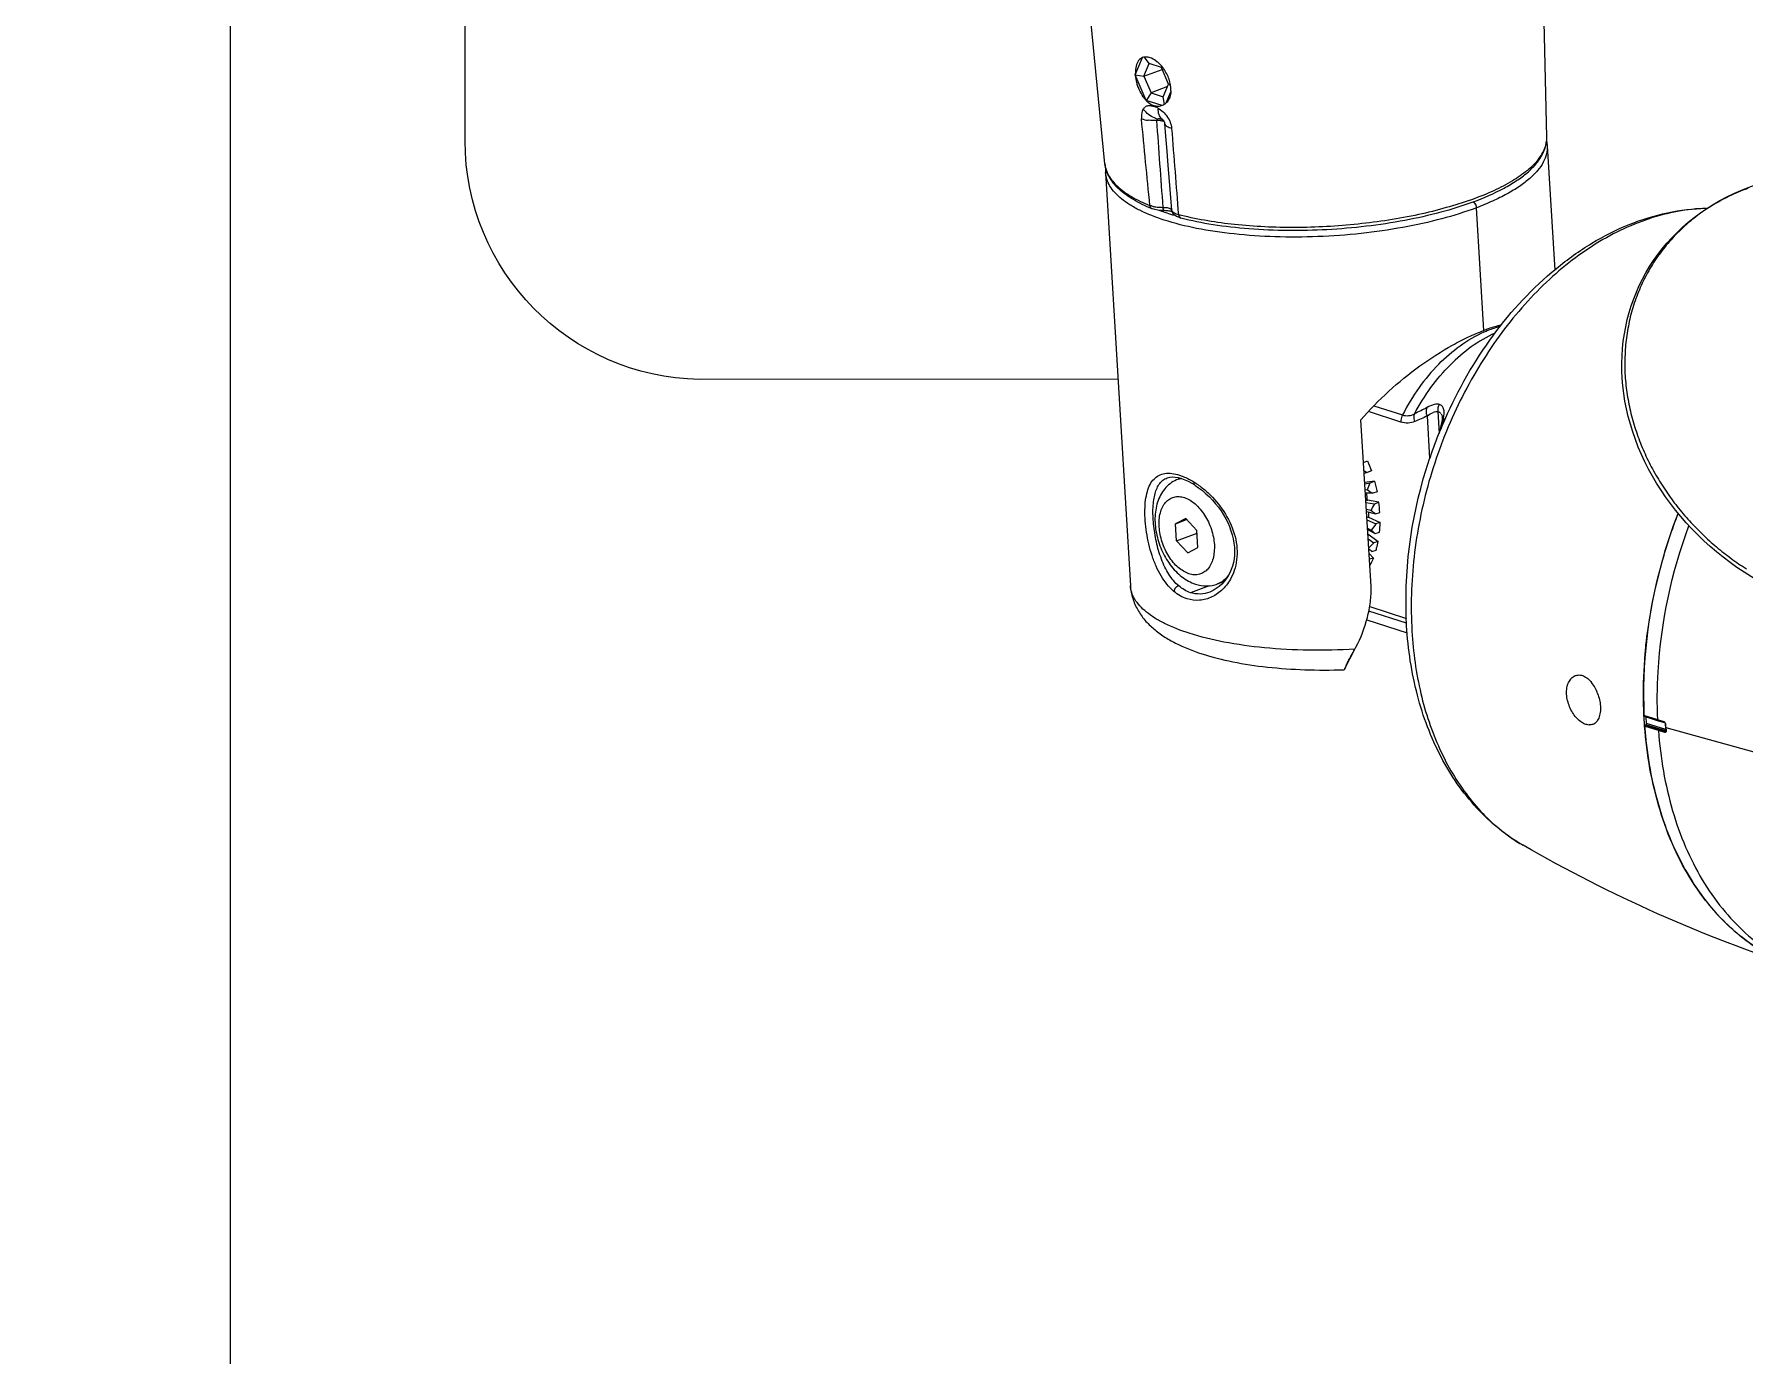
# Model space of a CAD drawing. Header units: millimetres. Extents: x 7106 to 73427, y -466 to 50348.
# Drawn here: x 26773 to 30515, y 5521 to 8413 of the extents above; entities that cross this region are included whole.
import ezdxf

# ---------------------------------------------------------------- set-up
doc = ezdxf.new("R2010")
doc.units = ezdxf.units.MM
doc.linetypes.add('PDF_IMPORT', pattern=[1, 0.8, -0.2])
doc.layers.add('CCTV', color=7, linetype='Continuous')
doc.layers.add('Cotas', color=1, linetype='Continuous')

# ---------------------------------------------------------------- blocks, each defined once
blk = doc.blocks.new('IB9389-HM EHM OK')
at = {"color": 1}
blk.add_wipeout([(153.9, 404.8), (156, 426.1), (156.4, 430.6), (156.4, 437), (154.9, 444), (151.7, 451.6), (136.8, 469.7), (121.5, 481.3), (94.6, 496.2), (65.6, 507.9), (33.5, 517.9), (-11.5, 528.2), (-52.5, 534.7), (-84.1, 538), (-107, 539.5), (-153, 540.5), (-202, 538.3), (-252.7, 531.9), (-297.2, 521.2), (-319.5, 513.1), (-338.5, 503.6), (-357, 489.7), (-367.7, 474.4), (-370.1, 464.5), (-370.4, 457.5), (-371.3, 416), (-371.4, 406.7), (-370.2, 399.2), (-366.6, 389.2), (-361.6, 380.8), (-345.8, 363.9), (-311, 341.9), (-286.3, 331.1), (-254.9, 320.6), (-255, 316.5), (-255.3, 302.5), (-258, 185.5), (-258.8, 150), (-261.2, 106), (-263.7, 66), (-267.7, 69.2), (-288.8, 83.5), (-314.4, 95.4), (-331.8, 100.4), (-346.5, 102.4), (-356, 103), (-371.7, 111.6), (-398.1, 120.2), (-407.2, 122.9), (-435, 125.1), (-460, 123.1), (-487.2, 116.5), (-500.4, 111.5), (-1226.3, -124.6), (-1242.2, -129), (-1265.5, -141.1), (-1278.7, -152.6), (-1285.5, -160.4), (-1295.3, -174.6), (-1301, -185.8), (-1302.7, -190.3), (-1303.2, -195.2), (-1302.5, -198.2), (-1301.7, -200.5), (-1296.3, -202.9), (-1288.2, -205.6), (-1285.4, -206.8), (-1276.1, -205.6), (-1243.7, -198.8), (-1211.7, -192.1), (-1192.6, -188.1), (-1187.2, -187), (-1191.6, -196.5), (-1199, -216.9), (-1203.6, -235), (-1206.5, -251.7), (-1208.7, -285.9), (-1206, -324.7), (-1198.9, -360.3), (-1185.8, -399.2), (-1170.3, -431.4), (-1155.9, -454.6), (-1127.3, -489.3), (-1095.1, -516.2), (-1060.1, -534.6), (-1027.7, -542.9), (-981.4, -541.1), (-934.4, -525.2), (-753, -466.4), (-647.7, -432.3), (-602.9, -413.1), (-516.8, -386.8), (-423.1, -359.4), (-383.6, -342), (-336.6, -327.6), (-275.7, -298.7), (-223.1, -265.5), (-198.1, -233.7), (-188.7, -214.4), (-180.8, -190.9), (-176.5, -170.1), (-174.6, -153.1), (-166.2, -150.4), (-157, -147.4), (-150.2, -145.3), (-146.9, -155), (-143, -163.1), (-138.3, -171.9), (-136.5, -175.5), (-123.8, -175.7), (-93.1, -174.3), (-59.9, -168.6), (-31.2, -157.5), (-18.9, -148.3), (-14, -142.6), (-9.3, -133.7), (-7.8, -126.9), (-6, -99.4), (-1.6, -27), (2.9, 48), (5.8, 96.2), (9.3, 144.5), (19.1, 244.8), (24.9, 303.7), (37.6, 306), (72, 314.5), (99.9, 324.8), (123.3, 337.8), (141.1, 354.3), (148.3, 366.8), (151.6, 381)], dxfattribs=at)
at = {"layer": 'Cotas', "color": 1, "lineweight": 13}
for points in [[(-214.6, 107, -0.035446), (-233.1, 115.3, -0.02346), (-240.7, 119.8, -0.02895), (-247.1, 124.6, -0.038039), (-252.2, 129.7, -0.048673), (-255.9, 135, -0.06178), (-258.2, 140.4, -0.071839), (-258.9, 146.1), (-254.9, 320.6)], [(5.5, 122.3, 0.098963), (7.9, 130), (24.9, 303.7)], [(-32, 174.1, 0.056716), (-31.5, 171, 0.066244), (-30.4, 168.3, 0.078258), (-28.7, 166.3, 0.088099), (-26.7, 165.1), (-17, 168.3), (-10.5, 183.6), (-14.9, 194.1, -0.07188), (-13.6, 193.4, -0.068409), (-12.5, 192.3)], [(-30.9, 181, -0.078059), (-27.5, 187.5, -0.020525), (-26.4, 189), (-26.3, 188.1)], [(-15.3, 170.4, 0.052656), (-12.8, 174.9, 0.023971), (-11.9, 177.3, 0.020858), (-11.2, 179.8, 0.04987), (-10.6, 184.7)], [(-20.3, 104.5, -0.030803), (-22.2, 104, -0.007383), (-22.8, 103.9, -0.028248), (-26.2, 103.7, -0.008746), (-27.3, 103.6, 0.000796), (-23.5, 156.2, 0.147084), (-23.6, 156.7)], [(-25.5, 156.2, 0.016083), (-26, 156.1, 0.020382), (-26.8, 155.9)], [(-26.6, 165.1, 0.0864), (-24.4, 164.6, 0.079871), (-21.9, 165)], [(-25, 156.2, -0.028433), (-23.5, 156.2, 0.044155), (-18.3, 156.3)], [(-23.9, 157, 0.127837), (-17, 161.1, 0.044735), (-15.3, 163.1, 0.09748), (-16.5, 164.3)], [(-20, 165, 0.057053), (-22, 164.6, 0.035105), (-23.6, 163.9)], [(0.3, 116.4, -0.052854), (-8.1, 110.2, -0.037001), (-19.3, 104.8, 0.000699), (-14.2, 157.2)], [(-253.8, 132.6, 0.053065), (-247.2, 126, 0.037948), (-238.2, 119.7, 0.027993), (-226.9, 113.7, 0.0221), (-213.4, 108.3, 0.018161), (-198.2, 103.5, 0.015264), (-181.5, 99.3, 0.026886), (-145, 93.6, 0.025021), (-106.9, 91.5, 0.027196), (-70.4, 93.3, 0.034829), (-38.3, 98.8, 0.003857), (-36.7, 99.2, -0.000894), (-32.6, 151.3, 0.012569), (-31.7, 151.5, 0.035503), (-30.3, 152.1)], [(-258.7, 143.7, 0.039567), (-259.1, 140.8), (-263.7, 65.8)], [(-259.1, 140.8, 0.073706), (-258.7, 135.9, 0.064116), (-256.8, 130.9, 0.050578), (-253.4, 126, 0.038735), (-248.6, 121.1, 0.030098), (-242.4, 116.3, 0.024275), (-234.9, 111.8, 0.019668), (-226.2, 107.5, 0.016498), (-216.4, 103.4)], [(-231.4, 32.6, -0.025367), (-223.6, 30.3, -0.00733), (-220.9, 29.3), (-216.4, 103.4, 0.024857), (-195.6, 96.8, 0.020362), (-172.1, 91.6, 0.0179), (-146.8, 87.9, 0.017169), (-120.7, 86, 0.017499), (-94.8, 85.9, 0.018975), (-70.1, 87.6, 0.022595), (-47.5, 91, 0.029096), (-27.9, 96, 0.036784), (-13.2, 101.9, 0.024055), (-7.2, 105.2, 0.030931), (-2.2, 108.8, 0.038773), (1.9, 112.6, 0.048239), (4.8, 116.5, 0.057611), (6.7, 120.6, 0.063571), (7.5, 124.8)], [(7.5, 127.5, -0.035442), (7.5, 124.8), (-7.5, -124.8, -0.060477), (-8.9, -132.4, -0.055689), (-12, -139.4, -0.047419), (-16.3, -145.6, -0.039087), (-21.7, -150.9, -0.03193), (-27.8, -155.5, -0.026153), (-34.7, -159.4, -0.039413), (-50.6, -165.9, -0.028721), (-69.3, -170.7, -0.022614), (-90.2, -173.9, -0.019315), (-112.8, -175.5, -0.017622), (-136.5, -175.5)], [(-380.2, 115.1, -0.0119), (-374.5, 112.8, -0.011981), (-369, 110.4, -0.013195), (-363.7, 107.6, -0.013237), (-358.5, 104.6, -0.012973), (-353.6, 101.4, -0.012773), (-348.8, 97.9, -0.013906), (-344.3, 94.3, -0.013964), (-340, 90.4, -0.013968), (-335.9, 86.2, -0.014), (-332, 81.9, -0.012841), (-328.4, 77.4, -0.013568), (-325, 72.8, -0.013069), (-321.9, 67.9, -0.013406), (-319.1, 62.9, -0.012987), (-316.5, 57.8, -0.012182), (-314.3, 52.6, -0.012333), (-312.2, 47.2, -0.012078), (-310.5, 41.7, -0.012111), (-309, 36.2, -0.011923), (-307.9, 30.6, -0.012827), (-307, 24.9, -0.012823), (-306.4, 19.2, -0.012706), (-306.1, 13.4, -0.011775), (-306, 7.7, -0.010853), (-306.2, 1.9, -0.010895), (-306.7, -3.8, -0.010999), (-307.5, -9.5, -0.011153), (-308.5, -15.2, -0.011176), (-309.7, -20.8, -0.010311), (-311.2, -26.4, -0.011425), (-313, -31.9, -0.011145), (-314.9, -37.3, -0.011264), (-317.1, -42.6, -0.010495), (-319.4, -47.8, -0.010531), (-322, -53, -0.009346), (-324.8, -58, -0.008094), (-327.8, -62.9, -0.009343), (-330.9, -67.7, -0.009116), (-334.2, -72.4, -0.008403), (-337.6, -76.9, -0.008423), (-341.2, -81.3, -0.00783), (-345, -85.6, -0.016581), (-352.9, -93.7, -0.007808), (-357.1, -97.7, -0.016845), (-365.8, -104.9, -0.016764), (-374.7, -111.5, -0.008514), (-379.4, -114.6, -0.007511)], [(-32.3, 101.2, -0.012544), (-31.8, 101.3, -0.016208), (-31.5, 101.4, -0.025443), (-30.4, 101.5, -0.008211), (-29.8, 101.6, -0.025468), (-27.8, 101.7), (-27.5, 101.7), (-25.7, 101.8), (-24, 102), (-22.3, 102.3), (-20.8, 102.8), (-20.6, 102.8, 0.004765), (-18.7, 103.6, 0.037086), (-8.1, 109.1, 0.053767), (0.1, 115.3)], [(-214.2, 106.8, 0.022959), (-194.9, 100.7, 0.019027), (-173.3, 95.8, 0.033078), (-126.2, 90.2, 0.033447), (-79.1, 90.7, 0.019417), (-57.4, 93.2, 0.023826), (-37.9, 97.2), (-37.9, 97.2), (-37.7, 97.3), (-36.5, 97.7), (-35.4, 98.1), (-34.5, 98.7, 0.003598), (-31.9, 99.4, 0.008062), (-27.4, 100.9, 0.004189), (-24.8, 101.8)], [(-27.5, 102.3, 0.025116), (-27.4, 102.9, 0.006949), (-27.3, 103.6, 0.015295), (-28.4, 103.6)], [(-186.1, -54.6, 0.028889), (-197.5, -24.2, 0.055252), (-226.7, 26.5, 0.062495), (-264.7, 66.8, 0.035914), (-286.1, 82, 0.039595), (-308.6, 93.3, 0.043896), (-331.8, 100.4, 0.047463), (-355.1, 103.1, -0.03724), (-337.9, 101.2, -0.035172), (-320.7, 96.8, -0.061741), (-286.8, 80.5, -0.052852), (-255, 54.9, -0.04606), (-227, 21.4, -0.04201), (-204.2, -18.2, -0.040366), (-187.8, -61.9, -0.040913), (-178.8, -107.4, -0.043603), (-177.5, -152.3, -0.042975), (-182.9, -189.9, -0.049209), (-194.4, -223.6, -0.057078), (-211.4, -252, -0.064812), (-233.2, -273.9, -0.003473), (-234.2, -274.6, -0.018214), (-240.7, -279.2, -0.009882), (-244.6, -281.5)], [(-36.7, 99.2, 0.01651), (-36.1, 99.3, 0.042119), (-34.6, 99.9, 0.03387), (-33.9, 100.3)], [(-221.2, 28.5, 0.009697), (-223.6, 29.5, 0.028988), (-230.9, 31.9)], [(-137, -174.8), (-143, -163.1), (-143.7, -161.9, -0.054862), (-150.6, -144, -0.032882), (-152.4, -134.6, -0.045153), (-152.8, -125.2), (-146.7, -24.7, 0.034269), (-163.5, -7.4, 0.028277), (-182.3, 7.9, 0.028946), (-202, 20.5, 0.016958), (-211.6, 25.4, 0.020285), (-220.9, 29.3)], [(-186.8, -22.2, 0.089535), (-186.2, -19.6, 0.104508), (-186.6, -17.2, 0.01566), (-179, -21, 0.034771), (-189, -5.1, 0.038358), (-200.7, 8.6)], [(-193.7, 9, -0.039983), (-181.8, -5.2, -0.036298), (-171.8, -21.7, -0.09905), (-170.8, -24.9, -0.034085), (-170.8, -26), (-151.2, -19.6)], [(-194.1, -15.3, -0.088614), (-193.2, -17.3, -0.087821), (-193.1, -19.6), (-193.9, -32.8)], [(-154.5, -16.1), (-171.8, -21.7, -0.103755), (-175.5, -22.1, -0.092232), (-179, -21, -0.048111), (-178.7, -22.1)], [(-196.6, -23.6, 0.009385), (-196.3, -24.8, 0.016509), (-195.3, -29.1, 0.003002), (-194.8, -30.7)], [(-188.3, -47.9), (-186.8, -22.2, 0.017228), (-179.2, -25.7, 0.090362), (-175.2, -26.6, 0.0905), (-170.8, -26)], [(-148.3, -50.3), (-150.6, -49.4, 0.017062), (-153, -55.5), (-150.4, -56.5), (-148.7, -57)], [(-330.2, -213.4), (-326.3, -212.3, -0.053316), (-334.9, -260.7, -0.030047), (-342.7, -282.6, -0.032557), (-352.8, -302.3, -0.035748), (-364.9, -319.7, -0.039045), (-378.9, -334.5, -0.041807), (-394.6, -346.5, -0.043358), (-411.7, -355.4, -0.01907), (-419.9, -358.4), (-411.5, -355.7, 0.004658), (-410.9, -355.5, 0.052457), (-244.6, -281.5, 0.038494), (-229.9, -271.4, 0.036975), (-216.7, -259.1, 0.065724), (-195.1, -228.2, 0.056678), (-180.8, -190.9, 0.048882), (-174.3, -149, 0.089467), (-186.1, -54.6)], [(-154.9, -61.7, 0.016523), (-156.5, -68.1), (-153.8, -69), (-149.4, -68.9)], [(-150.6, -66.7, -0.004792), (-152.3, -62.7), (-154.9, -61.7), (-149, -62.5)], [(-26.1, -118.9, 0.030526), (-23.1, -113, 0.025098), (-20.6, -106.5, 0.041554), (-17.3, -92.5, 0.019443), (-16.5, -85.6, 0.022179), (-16.3, -79, 0.027059), (-16.7, -73.1, 0.038382), (-17.8, -67.9, 0.05219), (-19.4, -63.6, 0.069354), (-21.8, -60.4, 0.083461), (-24.7, -58.2, 0.080541), (-28.3, -57, 0.067059), (-32.5, -57, 0.052101), (-37.2, -58, 0.016733), (-39.3, -58.8, 0.043297), (-46, -62.2, 0.005733), (-47, -62.9, 0.0102), (-48.9, -64.2, 0.029805), (-54.4, -68.7, 0.060121), (-63.9, -80, 0.07274), (-70.2, -93.4, 0.042679), (-71.7, -100.5, 0.046493), (-71.8, -107.4, 0.049875), (-70.7, -114, 0.050411), (-68.4, -119.9, 0.078267), (-63.3, -126.9, 0.084903), (-56.7, -131.6, 0.092892), (-49.3, -133.6, 0.097012), (-41.7, -132.7, 0.052503), (-37.6, -130.9, 0.046379), (-33.8, -128.2)], [(-36.4, -60.5, -0.05959), (-32.4, -62.5, -0.056554), (-29, -65.5, -0.050873), (-26.3, -69.1, -0.045787), (-24.3, -73.3, -0.040124), (-23, -77.9, -0.036361), (-22.4, -82.8, -0.033865), (-22.5, -87.8, -0.030105), (-23.2, -93, -0.055158), (-26.4, -103.1, -0.057596), (-31.6, -112.2, -0.032067), (-34.9, -116.1, -0.03601), (-38.6, -119.4, -0.039487), (-42.6, -122, -0.044915), (-46.8, -123.8, -0.037307), (-50.2, -124.6, -0.086519), (-56.9, -124.6, -0.044898), (-60.2, -123.7), (-64.3, -122.1)], [(-55, -124.8), (-43.8, -129, 0.053618), (-40.1, -127.3, 0.048346), (-36.7, -124.9, 0.038935), (-33.5, -121.7, 0.034834), (-30.8, -117.9, 0.028511), (-28.3, -113.5, 0.022771), (-26.3, -108.7, 0.036002), (-23.2, -98.3, 0.030458), (-21.5, -87.5, 0.035344), (-21.2, -77.5, 0.023497), (-21.7, -73, 0.032029), (-22.4, -69.1, 0.0407), (-23.6, -65.8, 0.055263), (-25.2, -63.1, 0.065485), (-27.2, -61.1, 0.071778), (-29.7, -59.7), (-30, -59.6), (-31.3, -59.3), (-32.9, -59.1), (-34.5, -59.2), (-36.3, -59.5), (-38.3, -60), (-40.3, -60.8), (-42.5, -61.7), (-44.7, -62.9), (-46.4, -63.9), (-46.4, -63.9)], [(-38.1, -60, -0.03137), (-36.4, -60.5), (-38.1, -60)], [(-149.7, -74.5), (-154.9, -75.3), (-157.5, -74.4), (-150.7, -73.1, -0.013505), (-150, -68.9)], [(-149.2, -66.8), (-150.5, -66.7, 0.003699), (-153.8, -69)], [(-36.4, -113.8, 0.038664), (-33.4, -110.7, 0.032697), (-30.7, -107, 0.061499), (-26.7, -98.4, 0.031489), (-25.5, -93.8, 0.032944), (-24.9, -89.2, 0.036913), (-24.9, -84.8, 0.041488), (-25.6, -80.8, 0.050648), (-26.9, -77.3, 0.062466), (-28.8, -74.5, 0.073826), (-31.1, -72.5, 0.043222), (-32.5, -71.8, 0.040696), (-33.9, -71.3, 0.037808), (-35.4, -71, 0.036887), (-36.9, -71, 0.064482), (-40.2, -71.6)], [(-325.9, -205.8), (-317.6, -203.1, 0.008692), (-317.3, -194.2, 0.025659), (-318.4, -165.6, 0.004764), (-318.8, -161.2), (-318.8, -160.6, 0.016738), (-321.7, -140.5, 0.049388), (-338.2, -81.1, -0.025139), (-328.2, -111.1, -0.078967), (-317.6, -203.2), (-317.8, -203.6), (-326.2, -206.3), (-330, -207.3, 0.088377), (-330.4, -207.7), (-330.5, -207.9), (-330.5, -208), (-330.5, -208.2)], [(-151.3, -80.2, 0.013057), (-151.3, -83.4), (-158.3, -86.7), (-155.6, -87.5), (-150.4, -85.3)], [(-150, -79.9), (-155.5, -81.4), (-158.1, -80.6, -0.018404), (-157.5, -74.4)], [(-150, -78.5), (-152.7, -79.2, 0.002196), (-155.5, -81.4)], [(-46.6, -75.4, 0.039577), (-49.6, -78.5, 0.033588), (-52.3, -82.2, 0.030978), (-54.6, -86.3, 0.030751), (-56.4, -90.8, 0.031489), (-57.6, -95.4, 0.031827), (-58.2, -100, 0.036913), (-58.1, -104.4, 0.042737), (-57.4, -108.4, 0.053772), (-56.1, -111.8, 0.062538), (-54.3, -114.7, 0.074924), (-51.9, -116.7, 0.043222), (-50.6, -117.4, 0.040696), (-49.2, -117.9, 0.037808), (-47.7, -118.2, 0.036977), (-46.1, -118.2, 0.064643), (-42.9, -117.6)], [(-329.8, -206.9), (-325.9, -205.8, 0.026347), (-326.1, -176.8, 0.073543), (-344.7, -88.6)], [(-150.7, -90.8), (-155.3, -93.3), (-157.9, -92.5, -0.021359), (-158.3, -86.7)], [(-150.6, -90), (-152.9, -91.2, 0.002974), (-155.3, -93.3)], [(-150.9, -93.4), (-157.1, -98.1), (-154.5, -98.8, 0.007942), (-151.3, -102.2)], [(-153.3, -104.1, -0.000999), (-151.4, -102.5), (-153.3, -104.1), (-155.9, -103.3, -0.007606), (-156.2, -102, -0.018373), (-157.1, -98.1)], [(-154.2, -108.1, 0.02221), (-152.6, -111.5, 0.005919), (-152.1, -112.5)], [(-66.6, -118.6, 0.067484), (-63.7, -121.7, 0.032612), (-62, -122.8, 0.035951), (-60.2, -123.7)], [(-137.3, -174.2, 0.00187), (-137.7, -173.2, 0.004967), (-138.3, -171.9, 0.008496), (-139, -170.5, 0.008941), (-140.9, -167, -0.004198), (-143, -163.1, 0.018697), (-115.2, -163.7, 0.020074), (-88.4, -162.3, 0.023643), (-64, -158.8, 0.030492), (-43, -153.5, 0.037089), (-28.2, -147.6, 0.024068), (-22.2, -144.3, 0.030903), (-17.2, -140.7, 0.037472), (-13.2, -136.9, 0.047602), (-10.2, -133, 0.057122), (-8.3, -128.9, 0.06334), (-7.5, -124.8)], [(-55.6, -128.7, 0.082689), (-49.7, -129.8, 0.085054), (-43.8, -129)], [(-330.8, -210.4), (-385.4, -225.4, 0.026482), (-385.3, -221.2, 0.023228), (-385.7, -217.2, 0.045627), (-387.4, -209.6, 0.073752), (-394, -196.4, 0.02829), (-398.5, -190.7, 0.022816), (-403.4, -185.6, 0.018338), (-408.7, -181, 0.015829), (-414.3, -176.8, 0.024014), (-426.2, -169.2, 0.017678), (-438.6, -162.6, 0.013176), (-451.5, -156.7, 0.007213), (-458.1, -154, 0.006516), (-464.8, -151.5)], [(-273.8, -180.6, 0.106623), (-276, -179.1, 0.099141), (-278.5, -178.7, 0.089433), (-281, -179.3, 0.070617), (-283.6, -180.9, 0.053574), (-286, -183.3)], [(-281.8, -208.3, 0.061099), (-279.2, -206.7, 0.050408), (-276.7, -204.4, 0.083065), (-272.7, -197.9, 0.084197), (-270.9, -190.3, 0.056198), (-271.1, -186.4, 0.068318), (-272.1, -183.1)], [(-289.6, -189.9, 0.073463), (-291.3, -197.5, 0.04851), (-291.2, -201.4)], [(-410.9, -355.5, 0.046076), (-392.4, -347.4, 0.044487), (-375.3, -335.9, 0.041843), (-360.1, -321.2, 0.038601), (-346.8, -303.5, 0.035115), (-335.8, -283.1, 0.03201), (-327.3, -260.4, 0.05629), (-318, -209.6), (-317.9, -209.3), (-317.9, -208.9), (-317.9, -208.8, 0.004482), (-317.8, -206.4, 0.003729), (-317.6, -203.6)], [(-326.3, -212.3), (-318, -209.6, -0.008839), (-318.8, -218.4, -0.052245), (-328.4, -263.9, -0.061206), (-346.4, -302.8, -0.034546), (-358.2, -319.1, -0.037595), (-371.8, -332.9, -0.03996), (-386.9, -344.2, -0.04147), (-403.2, -352.7)], [(-330.8, -212), (-330.8, -212.3), (-330.7, -212.6), (-330.8, -212.5), (-330.8, -212.5), (-330.8, -212.4, 0.005882), (-330.7, -211.3), (-330.7, -210.7), (-330.8, -209.7), (-330.6, -209.2), (-330.6, -208.5), (-330.5, -208.2, -0.000448), (-330.6, -209.2), (-330.6, -209.8)], [(-326.7, -211.6), (-318.4, -208.9), (-318.8, -208.7, -0.1419), (-319.2, -208.2, -0.102689), (-319.2, -207.9)]]:
    blk.add_lwpolyline(points, format="xyb", dxfattribs=at)
for points in [[(-30.6, 178.1), (-26.3, 188.1)], [(-15.7, 182.9), (-26.8, 186.9)], [(-26.3, 188.1), (-18.9, 190.5)], [(-15.7, 182.9), (-18.9, 190.5), (-16, 194.4)], [(-31.8, 177.2), (-30.6, 178.1)], [(-27.4, 170.4), (-30.6, 178.1)], [(-30, 176.7), (-20, 172.8), (-27.4, 170.4)], [(-10.5, 183.6), (-15.7, 182.9), (-20, 172.8)], [(-29.1, 166.7), (-31.9, 173.5)], [(-28.1, 165.8), (-27.4, 170.4)], [(-20, 172.8), (-17, 168.3)], [(-28.4, 154.3), (-28.4, 154.3), (-28.4, 154.4), (-28.4, 154.5), (-28.3, 154.7), (-28.3, 154.9), (-28.2, 155.2), (-28, 155.4), (-27.9, 155.7), (-27.7, 155.9), (-27.6, 156.1), (-27.4, 156.3), (-27.3, 156.5), (-27.2, 156.6), (-27.1, 156.7), (-27, 156.7), (-26.9, 156.8), (-26.9, 156.8)], [(-26.9, 156.8), (-26.9, 156.8)], [(-26.9, 156.8), (-26.9, 156.8)], [(-32.6, 101.9), (-31.2, 119.4), (-30.4, 129), (-29.8, 137.7), (-29, 146.7), (-28.4, 154.3)], [(-34.5, 98.7), (-33.8, 99.4)], [(-33.8, 99.4), (-33.2, 100.2), (-32.8, 101)], [(-32.8, 101), (-32.6, 101.7)], [(-32.6, 101.7), (-32.6, 101.9)], [(-32.6, 101.7), (-32.6, 101.7)], [(-20.6, 102.8), (-20.5, 102.9)], [(-195.9, -23.5), (-195.9, -23.5)], [(-194.2, -32.1), (-194.3, -31.7), (-194.9, -29.3), (-195.4, -27.3), (-195.7, -25.6), (-195.9, -24.4), (-195.9, -23.5)], [(-29.7, -59.7), (-29.7, -59.7)], [(-149, -63.2), (-152.3, -62.7)], [(-48.3, -101.8), (-47.7, -91.5)], [(-47.7, -91.5), (-40.9, -84.3)], [(-35.4, -97.6), (-34.8, -87.4), (-41.4, -84.9)], [(-40.9, -84.3), (-34.8, -87.4)], [(-151, -96.5), (-154.5, -98.8)], [(-42.2, -104.9), (-48.3, -101.8)], [(-42.2, -104.9), (-35.4, -97.6), (-47.8, -93)], [(-151.6, -105.3), (-154.2, -108.1), (-151.8, -108.8)], [(-152, -137.3), (-174.2, -144.5)], [(-174.2, -147.5), (-151.5, -140.1)], [(-150.2, -145.3), (-174.6, -153.2)], [(-330.7, -211.7), (-319.2, -207.9), (-319, -203.9)], [(-326.2, -206.3), (-326.2, -206.3)], [(-317.6, -203.6), (-317.6, -203.4)], [(-330.8, -209.4), (-330.8, -209)], [(-330.8, -212), (-330.7, -211.3)], [(-330.7, -212.5), (-318.8, -208.7)], [(-330.5, -212.6), (-330.7, -212.5)], [(-330.7, -212.6), (-330.7, -212.6)], [(-326.7, -211.6), (-330.5, -212.6)], [(-330.4, -207.7), (-330.3, -207.6)], [(-330.3, -207.6), (-330.3, -207.5)], [(-330.2, -207.5), (-330.2, -207.4), (-330.1, -207.4), (-330, -207.3)], [(-330.2, -207.5), (-330, -207.4)]]:
    blk.add_lwpolyline(points, dxfattribs=at)
at = {"layer": 'Cotas', "color": 1, "linetype": 'PDF_IMPORT', "lineweight": 13, "ltscale": 0.347847}
blk.add_lwpolyline([(-330.8, -210.4), (-331, -212.5)], dxfattribs=at)
at = {"layer": 'Cotas', "color": 1, "lineweight": 13}
for centre, radius, start, end in [((-11.3, 176.1), 19.9, 125.8346, 139.1651), ((-16.1, 149.1), 16.6, 119.0127, 145.3294), ((-25, 152.6), 4.66, 90.3069, 103.6701), ((-211.4, 103.1), 5.02, 151.1665, 176.1372), ((-212.3, 103.2), 4.08, 170.1236, 177.196), ((-211.2, 103.1), 5.17, 148.8058, 170.2755), ((-23.5, 115.4), 11.4, 287.7615, 291.8729), ((-34.2, 102.2), 1.65, 341.4718, 350.4557), ((-192.5, -22.7), 3.15, 122.2599, 143.3537), ((-193.5, -27.1), 7.68, 66.3815, 77.8928), ((64.1, -425.5), 426.9, 119.8841, 120.1672), ((40.1, 31.7), 222.4, 208.7574, 209.9295), ((-16.9, 9.8), 169.5, 215.0379, 216.5986), ((-70.5, -91.1), 32.5, 282.1311, 283.5643), ((-330, -212.6), 0.962, 203.2085, 219.2284), ((-330.3, -212.8), 0.577, 222.3891, 254.3959), ((-330.6, -212.3), 0.326, 246.9862, 285.631), ((-329.1, -208.6), 1.8, 112.2063, 119.3323), ((-284.8, -203.2), 5.65, 250.0598, 273.825)]:
    blk.add_arc(centre, radius, start, end, dxfattribs=at)
for centre, major_axis, ratio, start_param, end_param in [((-454.5, -10.5), (138.4, 69.7), 0.840933, 4.53943, 7.779487), ((-31.5, -93.6), (32.1, 29.2), 0.751386, 1.36432, 3.444993)]:
    blk.add_ellipse(centre, major_axis=major_axis, ratio=ratio, start_param=start_param, end_param=end_param, dxfattribs=at)
for points in [[(-22.9, 192.2), (-21.8, 193), (-20.6, 193.6), (-19.4, 194)], [(-19.4, 194), (-18.6, 194.3), (-17.8, 194.4), (-17, 194.4)], [(-17, 194.4), (-16.3, 194.5), (-15.6, 194.4), (-14.9, 194.1)], [(-12.5, 192.3), (-11.8, 191.3), (-11.3, 190.2), (-11, 189)], [(-11, 189), (-10.7, 187.6), (-10.6, 186.2), (-10.6, 184.7)], [(-32, 174.1), (-32.1, 176.4), (-31.7, 178.8), (-30.9, 181)], [(-18.4, 167), (-19.5, 166.2), (-20.7, 165.4), (-21.9, 165)], [(-15.3, 170.4), (-16.2, 169.2), (-17.2, 168), (-18.4, 167)], [(-32.6, 151.3), (-32.4, 153.9), (-31.3, 156.4), (-29.8, 158.6)], [(-28.1, 155.3), (-28.1, 155.3), (-28, 155.4), (-28, 155.4)], [(-28, 155.4), (-27.8, 155.5), (-27.7, 155.6), (-27.5, 155.7)], [(-27.5, 155.7), (-27.3, 155.7), (-27.2, 155.8), (-27.1, 155.8)], [(-27.1, 155.8), (-27, 155.9), (-26.9, 155.9), (-26.8, 155.9)], [(-26.9, 156.8), (-26.7, 156.9), (-26.6, 157), (-26.5, 157.1)], [(-26.8, 156.9), (-26.8, 156.8), (-26.9, 156.8), (-26.9, 156.8)], [(-26.5, 157), (-26.6, 156.9), (-26.7, 156.9), (-26.8, 156.9)], [(-24.6, 159.7), (-25, 158.7), (-25.6, 157.7), (-26.5, 157.1)], [(-26.4, 157), (-26.4, 157), (-26.5, 157), (-26.5, 157)], [(-26.1, 157.1), (-26.2, 157.1), (-26.3, 157), (-26.4, 157)], [(-25.5, 156.2), (-25.3, 156.2), (-25.1, 156.2), (-25, 156.2)], [(-25, 157.2), (-24.6, 157.2), (-24.2, 157.2), (-23.9, 157)], [(-24.2, 163.6), (-24.1, 162.3), (-24.2, 161), (-24.6, 159.7)], [(-24.2, 163.6), (-24, 163.7), (-23.8, 163.8), (-23.6, 163.9)], [(-23.9, 157), (-23.8, 156.9), (-23.7, 156.8), (-23.6, 156.7)], [(-20, 165), (-19.3, 165.1), (-18.7, 165.1), (-18.1, 165)], [(-14.2, 157.2), (-15.5, 156.7), (-16.9, 156.4), (-18.3, 156.3)], [(-18.1, 165), (-17.6, 164.8), (-17, 164.6), (-16.5, 164.3)], [(-15.3, 163.1), (-15.1, 162.7), (-14.9, 162.3), (-14.7, 161.9)], [(-14.7, 161.9), (-14.2, 160.4), (-14.1, 158.8), (-14.2, 157.2)], [(-257.7, 139.4), (-258.5, 141.5), (-259, 143.8), (-258.9, 146.1)], [(-30.3, 152.1), (-29.8, 152.4), (-29.3, 152.7), (-28.9, 153.1)], [(-28.9, 153.1), (-28.7, 153.5), (-28.4, 153.9), (-28.4, 154.3)], [(-253.8, 132.6), (-255.4, 134.7), (-256.8, 136.9), (-257.7, 139.4)], [(7.9, 130), (7.7, 127.6), (6.8, 125.2), (5.6, 123)], [(5.5, 122.3), (4.1, 119.7), (2.2, 117.3), (0.1, 115.3)], [(5.6, 123), (4.2, 120.5), (2.3, 118.3), (0.3, 116.4)], [(-214.5, 107), (-215, 106.6), (-215.5, 106.1), (-215.8, 105.5)], [(-215.7, 105.7), (-215.4, 106.2), (-215, 106.7), (-214.5, 107)], [(-214.6, 107), (-214.5, 106.9), (-214.3, 106.9), (-214.2, 106.8)], [(-28.4, 103.6), (-29.2, 103.6), (-30.1, 103.5), (-31, 103.2)], [(-20.5, 102.8), (-20.2, 103), (-19.9, 103.3), (-19.7, 103.6)], [(-20.3, 104.5), (-20.2, 104.5), (-20.1, 104.5), (-20.1, 104.5)], [(-19.7, 103.6), (-19.4, 104), (-19.3, 104.4), (-19.3, 104.8)], [(-37.1, 97.9), (-37.3, 97.6), (-37.6, 97.3), (-37.9, 97.2)], [(-36.7, 99.2), (-36.7, 98.7), (-36.8, 98.3), (-37.1, 97.9)], [(-33.9, 100.3), (-33.3, 100.7), (-32.8, 101.1), (-32.6, 101.7)], [(-32.8, 101), (-32.6, 101), (-32.5, 101.1), (-32.4, 101.1)], [(-32.8, 100.9), (-32.8, 100.9), (-32.8, 101), (-32.8, 101)], [(-32.1, 102.6), (-32.3, 102.5), (-32.5, 102.2), (-32.6, 101.9)], [(-32.3, 101.2), (-32.3, 101.1), (-32.4, 101.1), (-32.4, 101.1)], [(-31, 103.2), (-31.4, 103), (-31.8, 102.9), (-32.1, 102.6)], [(-27.6, 101.8), (-27.7, 101.8), (-27.7, 101.7), (-27.8, 101.7)], [(-27.5, 102.3), (-27.5, 102.1), (-27.6, 102), (-27.6, 101.8)], [(-227.6, 27.7), (-217.6, 23.2), (-208.5, 16.4), (-200.7, 8.6)], [(-193.7, 9), (-201.6, 17.1), (-210.9, 24), (-221.2, 28.5)], [(-196.9, -20.3), (-196.9, -19.5), (-196.9, -18.7), (-196.6, -17.9)], [(-196.6, -23.6), (-196.7, -22.5), (-196.9, -21.4), (-196.9, -20.3)], [(-196.6, -17.9), (-196.4, -17.3), (-196.1, -16.7), (-195.7, -16.3)], [(-195.7, -16.3), (-195.2, -15.8), (-194.7, -15.5), (-194.1, -15.3)], [(-193.1, -19.6), (-193.5, -19.7), (-193.9, -19.9), (-194.2, -20.1)], [(-194.1, -15.3), (-193.7, -15.1), (-193.2, -15.1), (-192.7, -15.1)], [(-191.9, -19.6), (-192.3, -19.6), (-192.7, -19.5), (-193.1, -19.6)], [(-192.7, -15.1), (-192.1, -15.1), (-191.6, -15.2), (-191, -15.4)], [(-191, -15.4), (-189.4, -15.8), (-188, -16.4), (-186.6, -17.2)], [(-186.8, -22.2), (-187.9, -21.4), (-189.2, -20.6), (-190.4, -20.1)], [(-195.1, -20.9), (-195.6, -21.6), (-195.8, -22.6), (-195.9, -23.5)], [(-178.7, -22.1), (-178.5, -23.3), (-178.7, -24.6), (-179.2, -25.7)], [(-54.4, -68.7), (-54.4, -68.8), (-54.4, -68.8), (-54.5, -68.8)], [(-40.2, -71.6), (-42.5, -72.4), (-44.7, -73.8), (-46.6, -75.4)], [(-46, -63.3), (-46, -63.5), (-46.2, -63.8), (-46.4, -63.9)], [(-46, -62.2), (-45.9, -62.4), (-45.9, -62.6), (-45.9, -62.8)], [(-45.9, -62.8), (-45.9, -63), (-45.9, -63.1), (-46, -63.3)], [(-149.9, -73.1), (-150.2, -73.1), (-150.4, -73.1), (-150.7, -73.1)], [(-149.6, -73.2), (-149.7, -73.1), (-149.8, -73.1), (-149.9, -73.1)], [(-150.5, -83.2), (-150.8, -83.3), (-151.1, -83.3), (-151.3, -83.4)], [(-150.2, -83.2), (-150.3, -83.2), (-150.4, -83.2), (-150.5, -83.2)], [(-42.9, -117.6), (-40.5, -116.8), (-38.4, -115.4), (-36.4, -113.8)], [(-33.8, -128.2), (-30.7, -125.6), (-28.2, -122.4), (-26.1, -118.9)], [(-36.7, -124.9), (-35.9, -125.1), (-35.3, -125.6), (-34.8, -126.1)], [(-34.8, -126.1), (-34.3, -126.7), (-33.9, -127.4), (-33.8, -128.2)], [(-137.3, -174.2), (-137.2, -174.4), (-137.1, -174.7), (-137, -174.9)], [(-137, -174.9), (-136.9, -175.1), (-136.8, -175.2), (-136.7, -175.3)], [(-136.7, -175.3), (-136.6, -175.4), (-136.6, -175.5), (-136.5, -175.5)], [(-289.6, -189.9), (-288.8, -187.5), (-287.6, -185.3), (-286, -183.3)], [(-273.8, -180.6), (-273, -181.3), (-272.5, -182.2), (-272.1, -183.1)], [(-326, -206.1), (-326, -206.2), (-326.1, -206.2), (-326.2, -206.3)], [(-325.9, -205.8), (-325.9, -205.9), (-325.9, -206), (-326, -206.1)], [(-317.8, -203.6), (-317.8, -203.5), (-317.7, -203.5), (-317.6, -203.4)], [(-317.6, -203.4), (-317.6, -203.3), (-317.6, -203.2), (-317.6, -203.1)], [(-291.2, -201.4), (-291, -202.5), (-290.7, -203.6), (-290.3, -204.7)], [(-290.3, -204.7), (-289.9, -205.6), (-289.4, -206.4), (-288.8, -207.1)], [(-330.9, -212.4), (-330.9, -212.4), (-330.9, -212.4), (-331, -212.5)], [(-331, -212.5), (-331, -212.6), (-331, -212.7), (-330.9, -212.9)], [(-330.8, -212.4), (-330.8, -212.4), (-330.9, -212.4), (-330.9, -212.4)], [(-330.9, -212.9), (-330.9, -212.9), (-330.9, -212.9), (-330.9, -213)], [(-330.8, -210.4), (-330.8, -210.2), (-330.8, -209.9), (-330.8, -209.7)], [(-330.7, -210.3), (-330.7, -210.3), (-330.8, -210.4), (-330.8, -210.4)], [(-330.8, -212.3), (-330.8, -212.3), (-330.8, -212.4), (-330.8, -212.4)], [(-330.7, -212.5), (-330.7, -212.5), (-330.8, -212.5), (-330.8, -212.5)], [(-330.7, -208.3), (-330.7, -208.1), (-330.6, -207.8), (-330.5, -207.6)], [(-330.7, -208.3), (-330.7, -208.3), (-330.7, -208.3), (-330.6, -208.3)], [(-330.6, -210.2), (-330.6, -210.3), (-330.7, -210.3), (-330.7, -210.3)], [(-330.6, -208.3), (-330.6, -208.3), (-330.5, -208.2), (-330.5, -208.2)], [(-330.5, -212.6), (-330.5, -212.6), (-330.5, -212.6), (-330.5, -212.7)], [(-330.5, -212.7), (-330.4, -212.7), (-330.3, -212.8), (-330.3, -212.9)], [(-330.5, -213.4), (-330.4, -213.4), (-330.3, -213.4), (-330.2, -213.4)], [(-330.3, -212.9), (-330.2, -213), (-330.2, -213.1), (-330.2, -213.2)], [(-330.2, -207.2), (-330.1, -207.1), (-330.1, -207.1), (-330, -207)], [(-330.2, -213.2), (-330.2, -213.2), (-330.2, -213.3), (-330.2, -213.4)], [(-329.8, -207.2), (-329.9, -207.3), (-330, -207.3), (-330, -207.3)], [(-329.8, -206.9), (-329.8, -206.9), (-329.8, -206.9), (-329.8, -206.9)], [(-329.8, -206.9), (-329.8, -207), (-329.8, -207.1), (-329.8, -207.2)], [(-326.7, -211.5), (-326.6, -211.6), (-326.5, -211.6), (-326.5, -211.7)], [(-326.5, -211.7), (-326.3, -211.8), (-326.3, -212.1), (-326.3, -212.3)], [(-318.8, -208.7), (-318.8, -208.7), (-318.9, -208.7), (-318.9, -208.6)], [(-318.1, -209.1), (-318.1, -209), (-318.3, -208.9), (-318.4, -208.8)], [(-318, -209.6), (-317.9, -209.4), (-318, -209.3), (-318.1, -209.1)], [(-288.8, -207.1), (-288.2, -207.7), (-287.5, -208.3), (-286.7, -208.6)], [(-284.4, -208.9), (-283.5, -208.8), (-282.6, -208.6), (-281.8, -208.3)]]:
    blk.add_open_spline(points, degree=3, dxfattribs=at)

msp = doc.modelspace()

# ---------------------------------------------------------------- linework, layer by layer
at = {"layer": 'CCTV'}
for points in [[(29148.3, 1505.9), (27715.2, 1505.2, -0.408886), (27202.2, 2027.6), (27202.2, 18542.4, -0.419561), (27715.2, 19064.9), (35050.5, 19064.9, 0.425628), (35574.3, 19568.7), (35574.3, 23895)], [(29143.5, 7657.8), (28228.2, 7657.1, -0.408886), (27715.2, 8179.5), (27715.2, 18047.4, -0.419561), (28228.2, 18569.8), (35563.5, 18569.8, 0.425628), (36087.3, 19073.7), (36087.3, 23895)]]:
    msp.add_lwpolyline(points, format="xyb", dxfattribs=at)

# ---------------------------------------------------------------- next in the draw order: block references
at = {"layer": 'Cotas', "xscale": -3.623622844581223, "yscale": 3.623622844581223, "zscale": 3.623622844581223}
msp.add_blockref('IB9389-HM EHM OK', (29143.5, 7658), dxfattribs=at)

# ---------------------------------------------------------------- next in the draw order: linework, layer by layer
at = {"layer": 'CCTV'}
for points, weights, knots in [([(33892.8, 23895, 276978300.8), (33892.8, 22426.3, 255327786.2), (33892.8, 20957.6, 233677271.7), (33892.8, 20743, 233677271.7), (33738.1, 20594.3, 233677271.7), (33583.4, 20445.5, 233677271.7), (33369, 20453.8, 233677271.7), (25251.4, 20453.8, 233677271.7), (17133.9, 20453.8, 233677271.7), (16918.6, 20453.8, 233677271.7), (16767.8, 20300.2, 233677271.7), (16617, 20146.6, 233677271.7), (16620.9, 19931.4, 233677271.7), (16658.1, 10979.5, 116838635.8), (16695.4, 2027.6), (16695.4, 1514.6), (17208.4, 1505.2), (17924.9, 1505.6), (18641.5, 1505.9)], [1, 1, 1, 0.920122773917, 1, 0.920122773917, 1, 1, 1, 0.922126429223, 1, 0.922126429223, 1, 1, 1, 0.713520548787, 1, 1, 1], [0, 0, 0, 1, 1, 1.804805, 1.804805, 2.60961, 2.60961, 3.60961, 3.60961, 4.40412, 4.40412, 5.19863, 5.19863, 6.19863, 6.19863, 7.751203, 7.751203, 8.751203, 8.751203, 8.751203]), ([(34453.3, 20494.7, 155784847.8), (34453.3, 20280.1, 155784847.8), (34298.6, 20131.3, 155784847.8), (34143.9, 19982.5, 155784847.8), (33929.5, 19990.8, 155784847.8), (25811.8, 19990.7, 155784847.8), (17694.1, 19990.7, 155784847.8), (17479.1, 19990.8, 155784847.8), (17328.3, 19837.2, 155784847.8), (17177.5, 19683.6, 155784847.8), (17181.4, 19468.4, 155784847.8), (17194.9, 13823.9, 77892423.9), (17208.4, 8179.5), (17208.4, 7666.4), (17721.4, 7657.1), (18179, 7657.4), (18636.7, 7657.8)], [1, 0.920122773917, 1, 0.920122773917, 1, 1, 1, 0.922126429223, 1, 0.922126429223, 1, 1, 1, 0.713520548787, 1, 1, 1], [0, 0, 0, 0.804805, 0.804805, 1.60961, 1.60961, 2.60961, 2.60961, 3.40412, 3.40412, 4.19863, 4.19863, 5.19863, 5.19863, 6.751203, 6.751203, 7.751203, 7.751203, 7.751203])]:
    msp.add_rational_spline(points, weights, degree=2, knots=knots, dxfattribs=at)

doc.saveas('drawing.dxf')
